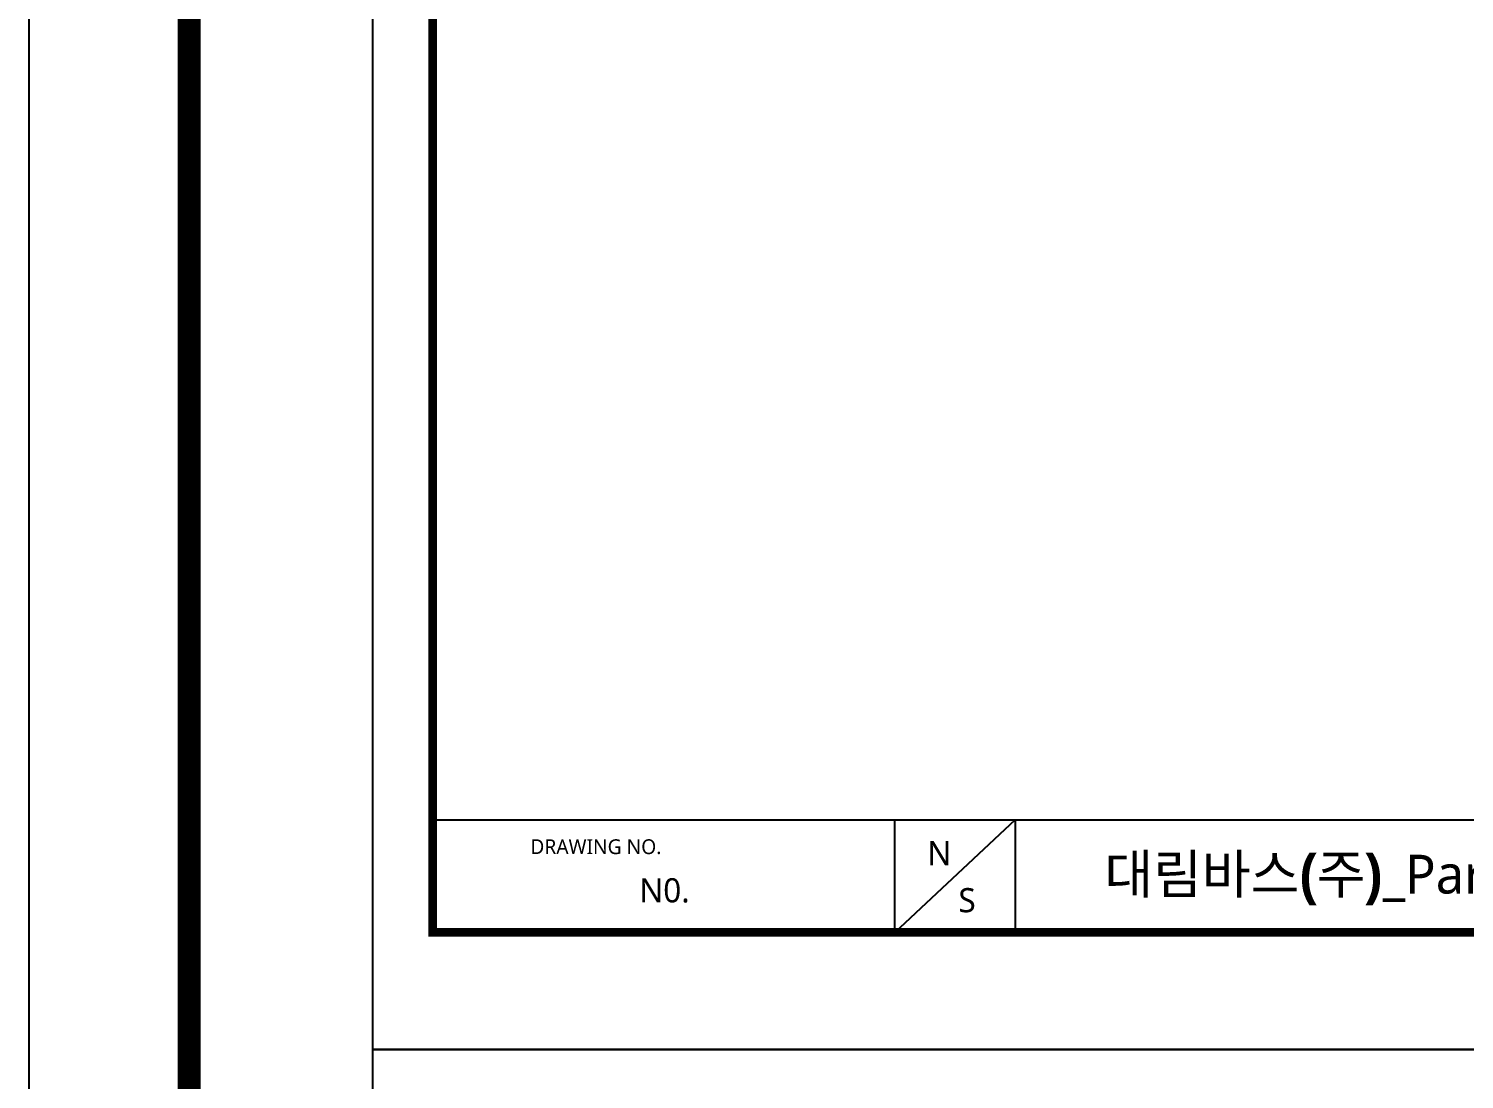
# Model space of a CAD drawing. Extents: x 16296677952 to 16296679688, y -37409618576 to -37409617304.
# Drawn here: x 16296677952.5 to 16296678202.3, y -37409617902 to -37409617719.2 of the extents above; entities that cross this region are included whole.
import ezdxf

# ---------------------------------------------------------------- set-up
doc = ezdxf.new("R2010")
doc.units = 0
doc.header["$LTSCALE"] = 10
doc.header["$MEASUREMENT"] = 0
doc.layers.get('0').update_dxf_attribs({"linetype": 'CONTINUOUS'})
doc.styles.add('Daelim Dimension', font='')
doc.styles.get('Daelim Dimension').set_extended_font_data('NanumGothic')

msp = doc.modelspace()

# ---------------------------------------------------------------- linework, layer by layer
at = {"color": 5}
msp.add_line((16296678022.7764, -37409617856.874649), (16296678546.96368, -37409617856.874649), dxfattribs=at)
at = {"color": 5, "ltscale": 40}
for p, q in [((16296678103.127081, -37409617856.874649), (16296678103.127081, -37409617876.49099)), ((16296678103.127081, -37409617856.874649), (16296678103.127081, -37409617876.49099)), ((16296678124.121441, -37409617856.874649), (16296678103.127081, -37409617876.49099)), ((16296678124.121441, -37409617856.874649), (16296678103.127081, -37409617876.49099)), ((16296678124.121441, -37409617856.874649), (16296678124.121441, -37409617876.49099)), ((16296678124.121441, -37409617856.874649), (16296678124.121441, -37409617876.49099))]:
    msp.add_line(p, q, dxfattribs=at)
at = {"ltscale": 0.5}
for points in [[(16296677952.4748, -37409618575.967308), (16296679688.4748, -37409618575.967308), (16296679688.4748, -37409617303.967308), (16296677952.4748, -37409617303.967308)], [(16296678012.308201, -37409617896.841537), (16296678663.308201, -37409617896.841537), (16296678663.308201, -37409617419.841537), (16296678012.308201, -37409617419.841537)], [(16296678012.308201, -37409618373.841537), (16296678663.308201, -37409618373.841537), (16296678663.308201, -37409617896.841537), (16296678012.308201, -37409617896.841537)]]:
    msp.add_lwpolyline(points, close=True, dxfattribs=at)
at = {"color": 5, "linetype": 'ByBlock', "lineweight": 200}
for points, const_width in [([(16296677980.389971, -37409618521.501404), (16296679660.389971, -37409618521.501404), (16296679660.389971, -37409617333.501404), (16296677980.389971, -37409617333.501404)], 4), ([(16296678022.7764, -37409617876.416817), (16296678652.7764, -37409617876.416817), (16296678652.7764, -37409617430.916817), (16296678022.7764, -37409617430.916817)], 1.5)]:
    msp.add_lwpolyline(points, close=True, dxfattribs=dict(at, const_width=const_width))

# ---------------------------------------------------------------- texts
at = {"color": 5, "ltscale": 40, "style": 'Daelim Dimension'}
msp.add_text('DRAWING NO.', height=2.56901127, dxfattribs=at).set_placement((16296678039.7493, -37409617862.809334))
at = {"attachment_point": 1, "style": 'Daelim Dimension'}
for s, insert, char_height, width in [('N', (16296678108.837271, -37409617860.552361), 4.204124, 5.86731056), ('N0.', (16296678058.719681, -37409617867.011093), 4.2041236, 26.37394471), ('S', (16296678114.24342, -37409617868.729881), 4.204124, 5.86731056)]:
    msp.add_mtext(s, dxfattribs=dict(at, insert=insert, char_height=char_height, width=width))
at = {"color": 2, "insert": (16296678139.648661, -37409617862.920769), "char_height": 6.75662715, "width": 260.66283526, "attachment_point": 1, "style": 'Daelim Dimension'}
msp.add_mtext('{\\fPretendard Variable SemiBold|b0|i0|c129|p2;대림바스(주)}_Parts_Accessory_{\\fGulim|b0|i0|c129|p50;휴지걸이}_DL A5201', dxfattribs=at)

doc.saveas('drawing.dxf')
